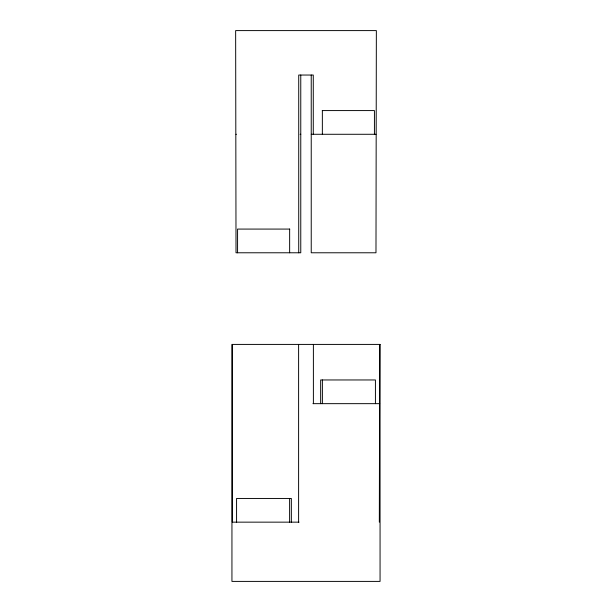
<?xml version="1.0" encoding="UTF-8"?>
<svg xmlns="http://www.w3.org/2000/svg" width="612" height="612" viewBox="0 0 612 612"><rect width="100%" height="100%" fill="white"/><g stroke="black" fill="none" stroke-linecap="round" stroke-linejoin="round"><path stroke-width="0.92" d="M322.249 110.581L374.429 110.581L374.429 134.28M236.018 134.28L236.408 134.28M300.125 134.28L300.767 134.28M311.233 134.28L375.982 134.28M289.751 229.079L237.571 229.079L237.571 252.779M312.946 403.66L379.692 403.66M299.054 522.151L232.308 522.151L232.308 344.411M379.333 522.151L379.692 344.411M375.424 403.66L375.424 379.96L320.657 379.96L320.657 403.66M322.356 110.581L322.356 134.28M322.386 379.96L322.386 403.66M313.39 344.411L313.39 403.66M313.275 134.28L313.275 75.039L298.725 75.039L298.725 252.779M311.233 75.039L311.233 252.779L375.982 252.779L376.357 30.6L235.643 30.6L236.018 252.779L300.767 252.779L300.767 75.039M298.61 344.411L298.61 522.151M291.343 522.151L291.343 498.451L236.576 498.451L236.576 522.151M289.644 229.079L289.644 252.779M289.614 498.451L289.614 522.151M380.021 344.411L231.979 344.411L231.94 581.4L380.06 581.4L380.06 344.411"/></g></svg>
